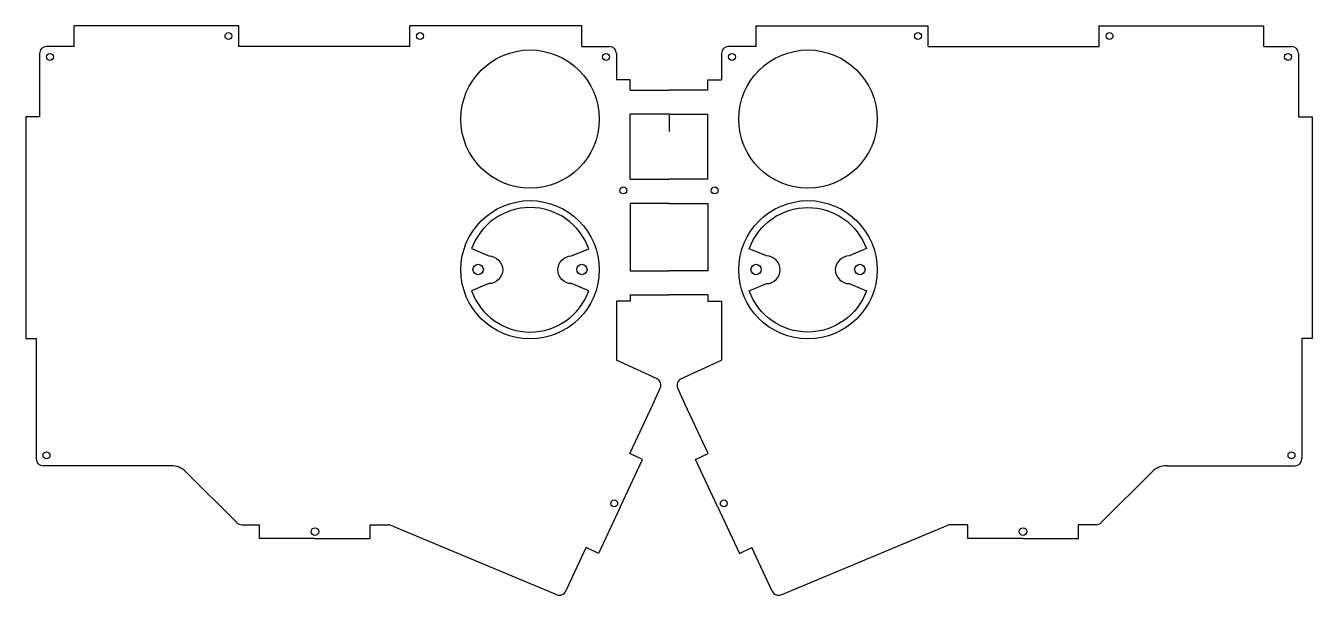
# Model space of a CAD drawing. Header units: millimetres. Extents: x -186 to 186, y -101 to 64.
import ezdxf

# ---------------------------------------------------------------- set-up
doc = ezdxf.new("R2010")
doc.units = ezdxf.units.MM
doc.layers.get('0').update_dxf_attribs({"linetype": 'CONTINUOUS'})

msp = doc.modelspace()

# ---------------------------------------------------------------- linework, layer by layer
for p, q in [((-172.08, 57.6), (-172.08, 63.6)), ((-124.43, 63.6), (-172.08, 63.6)), ((-124.43, 57.6), (-124.43, 63.6)), ((-25.2, 63.6), (-75, 63.6)), ((-75, 57.6), (-75, 63.6)), ((-25.2, 57.6), (-25.2, 63.6)), ((25.2, 63.6), (75, 63.6)), ((25.2, 57.6), (25.2, 63.6)), ((75, 57.6), (75, 63.6)), ((124.43, 57.6), (124.43, 63.6)), ((124.43, 63.6), (172.08, 63.6)), ((172.08, 57.6), (172.08, 63.6)), ((-172.08, 57.6), (-180.08, 57.6)), ((-75, 57.6), (-124.43, 57.6)), ((-25.2, 57.6), (-17.2, 57.6)), ((25.2, 57.6), (17.2, 57.6)), ((75, 57.6), (124.43, 57.6)), ((172.08, 57.6), (180.08, 57.6)), ((-182.08, 55.6), (-182.08, 37.22)), ((-15.2, 55.6), (-15.2, 47.98)), ((15.2, 55.6), (15.2, 47.98)), ((182.08, 55.6), (182.08, 37.22)), ((-11.2, 47.98), (-15.2, 47.98)), ((-11.2, 45.02), (-11.2, 47.98)), ((-11.2, 45.02), (0, 45.02)), ((11.2, 45.02), (0, 45.02)), ((11.2, 45.02), (11.2, 47.98)), ((11.2, 47.98), (15.2, 47.98)), ((-186.08, 37.22), (-186.08, -26.78)), ((-182.08, 37.22), (-186.08, 37.22)), ((0, 38.02), (-11.2, 38.02)), ((-11.2, 19.23), (-11.2, 38.02)), ((0, 38.02), (0, 33)), ((0, 38.02), (11.2, 38.02)), ((11.2, 19.23), (11.2, 38.02)), ((182.08, 37.22), (186.08, 37.22)), ((186.08, 37.22), (186.08, -26.78)), ((-11.2, 19.23), (0, 19.23)), ((11.2, 19.23), (0, 19.23)), ((0, 12.23), (-11.2, 12.23)), ((-11.2, 12.23), (-11.2, -7.21)), ((0, 12.23), (11.2, 12.23)), ((11.2, 12.23), (11.2, -7.21)), ((-11.2, -7.21), (0, -7.21)), ((11.2, -7.21), (0, -7.21)), ((-11.2, -14.21), (0, -14.21)), ((-11.2, -14.21), (-11.2, -16.02)), ((11.2, -14.21), (0, -14.21)), ((11.2, -14.21), (11.2, -16.02)), ((-15.2, -16.02), (-15.2, -33.04)), ((-11.2, -16.02), (-15.2, -16.02)), ((11.2, -16.02), (15.2, -16.02)), ((15.2, -16.02), (15.2, -33.04)), ((-186.08, -26.78), (-183.07, -26.78)), ((-183.07, -26.78), (-183.07, -61.6)), ((183.07, -26.78), (183.07, -61.6)), ((186.08, -26.78), (183.07, -26.78)), ((-3.47, -38.51), (-15.2, -33.04)), ((3.47, -38.51), (15.2, -33.04)), ((-4.62, -45.7), (-2.51, -41.17)), ((4.62, -45.7), (2.51, -41.17)), ((-11.32, -60.07), (-4.62, -45.7)), ((11.32, -60.07), (4.62, -45.7)), ((-14.04, -75.36), (-7.7, -61.76)), ((-7.7, -61.76), (-11.32, -60.07)), ((7.7, -61.76), (11.32, -60.07)), ((14.03, -75.36), (7.7, -61.76)), ((-143.99, -63.6), (-181.07, -63.6)), ((-125.02, -80.06), (-139.75, -65.35)), ((125.02, -80.06), (139.75, -65.35)), ((143.99, -63.6), (181.07, -63.6)), ((-14.04, -75.36), (-20.37, -88.95)), ((14.03, -75.36), (20.37, -88.95)), ((-123.6, -80.65), (-118.43, -80.65)), ((-118.43, -84.65), (-118.43, -80.65)), ((-86.43, -84.65), (-86.43, -80.65)), ((-86.43, -80.65), (-81.22, -80.65)), ((-32.47, -100.89), (-80.68, -80.76)), ((32.47, -100.89), (80.68, -80.76)), ((86.43, -80.65), (81.22, -80.65)), ((86.43, -84.65), (86.43, -80.65)), ((118.43, -84.65), (118.43, -80.65)), ((123.6, -80.65), (118.43, -80.65)), ((-102.43, -84.65), (-118.43, -84.65)), ((-102.43, -84.65), (-86.43, -84.65)), ((102.43, -84.65), (86.43, -84.65)), ((102.43, -84.65), (118.43, -84.65)), ((-29.89, -99.89), (-24, -87.26)), ((-20.37, -88.95), (-24, -87.26)), ((20.37, -88.95), (24, -87.26)), ((29.89, -99.89), (24, -87.26))]:
    msp.add_line(p, q)
for points in [[(-23.22, -0.86, 0.702484), (-57.1, -0.84), (-52.11, -2.96, -1), (-52.11, -10.96), (-57.1, -13.07, 0.702484), (-23.22, -13.05), (-28.16, -10.96, -1), (-28.16, -2.96)], [(52.11, -10.96), (57.1, -13.07, -0.702484), (23.22, -13.05), (28.16, -10.96, 1), (28.16, -2.96), (23.22, -0.86, -0.702484), (57.1, -0.84), (52.11, -2.96, 1)]]:
    msp.add_lwpolyline(points, format="xyb", close=True)
for centre, radius in [((-127.43, 60.6), 1), ((-72, 60.6), 1), ((72, 60.6), 1), ((127.43, 60.6), 1), ((-40.2, 36.6), 20), ((40.2, 36.6), 20), ((-179.08, 54.6), 1), ((-18.2, 54.6), 1), ((18.2, 54.6), 1), ((179.08, 54.6), 1), ((-13.2, 15.98), 1), ((13.2, 15.98), 1), ((-40.2, -6.96), 20), ((40.2, -6.96), 20), ((-55.2, -6.87), 1.5), ((-25.2, -6.87), 1.5), ((25.2, -6.87), 1.5), ((55.2, -6.87), 1.5), ((-180.07, -60.6), 1), ((180.07, -60.6), 1), ((-15.85, -74.51), 1), ((15.85, -74.51), 1), ((-102.43, -82.65), 1.1), ((102.43, -82.65), 1.1)]:
    msp.add_circle(centre, radius)
for centre, radius, start, end in [((-180.08, 55.6), 2, 90, 180), ((-17.2, 55.6), 2, 0, 90), ((17.2, 55.6), 2, 90, 180), ((180.08, 55.6), 2, 0, 90), ((-4.32, -40.32), 2, -25, 65), ((4.32, -40.32), 2, 115, 205), ((-181.07, -61.6), 2, 180, 270), ((181.07, -61.6), 2, -90, 0), ((-143.99, -69.6), 6, 45.042, 90), ((143.99, -69.6), 6, 90, 134.958), ((-123.6, -78.65), 2, 225.042, 270), ((-81.22, -82.05), 1.4, 67.3305, 90), ((81.22, -82.05), 1.4, 90, 112.6695), ((123.6, -78.65), 2, 270, 314.958), ((-31.7, -99.05), 2, 247.3305, 335), ((31.7, -99.05), 2, 205, 292.6695)]:
    msp.add_arc(centre, radius, start, end)

doc.saveas('drawing.dxf')
